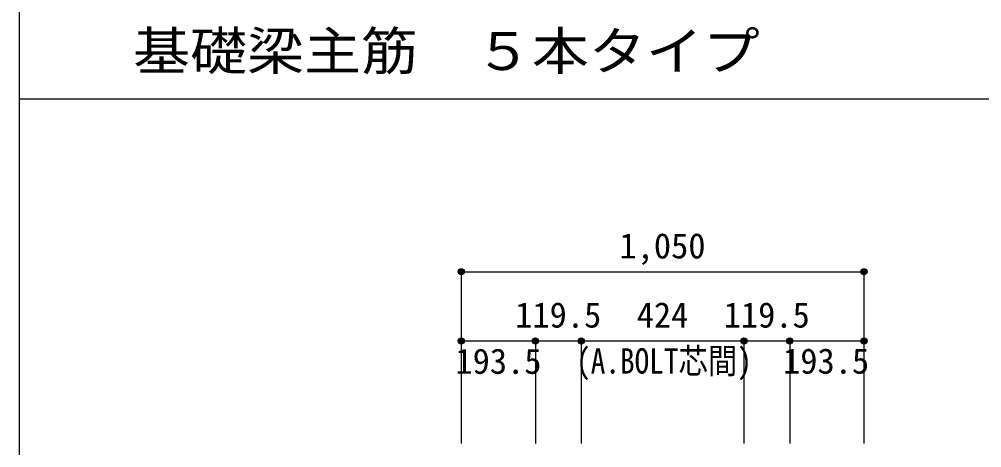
# Model space of a CAD drawing. Units: millimetres at full size, sheet at 1:30. Extents: x -5973 to 5954, y -4195 to 4201.
# Drawn here: x -5973 to -3464, y -1131 to -15 of the extents above; entities that cross this region are included whole.
import ezdxf
from ezdxf.enums import TextEntityAlignment as Align

# ---------------------------------------------------------------- set-up
doc = ezdxf.new("R2010")
doc.units = ezdxf.units.MM
doc.header["$LTSCALE"] = 30
doc.header["$PDMODE"] = 32
doc.header["$PDSIZE"] = 15
for name, color, linetype in [('0-7', 4, 'Continuous'), ('0-D', 4, 'Continuous'), ('6-7_文字', 7, 'Continuous'), ('F-0_枠', 6, 'Continuous')]:
    doc.layers.add(name, color=color, linetype=linetype)
doc.styles.add('ＭＳ ゴシック', font='')
doc.styles.get('ＭＳ ゴシック').set_extended_font_data('MS Gothic')

msp = doc.modelspace()

# ---------------------------------------------------------------- linework, layer by layer
at = {"layer": '0-D'}
for p, q in [((-4820.8, -672.85), (-4820.8, -852.85)), ((-4820.8, -672.85), (-3770.8, -672.85)), ((-4820.8, -672.85), (-3770.8, -672.85)), ((-3770.8, -672.85), (-3770.8, -852.85)), ((-4820.8, -852.85), (-4820.8, -1119.89)), ((-4820.8, -852.85), (-4820.8, -1119.89)), ((-4820.8, -852.85), (-4627.3, -852.85)), ((-4627.3, -852.85), (-4627.3, -1119.89)), ((-4627.3, -852.85), (-4507.8, -852.85)), ((-4507.8, -852.85), (-4507.8, -1119.89)), ((-4507.8, -852.85), (-4083.8, -852.85)), ((-4083.8, -852.85), (-4083.8, -1119.89)), ((-4083.8, -852.85), (-3964.3, -852.85)), ((-3964.3, -852.85), (-3964.3, -1119.89)), ((-3964.3, -852.85), (-3770.8, -852.85)), ((-3770.8, -852.85), (-3770.8, -1119.89))]:
    msp.add_line(p, q, dxfattribs=at)
for centre, radius in [((-4820.8, -672.85), 8), ((-4820.8, -672.85), 7.2), ((-4820.8, -672.85), 6.4), ((-4820.8, -672.85), 5.6), ((-4820.8, -672.85), 4.8), ((-4820.8, -672.85), 4), ((-4820.8, -672.85), 3.2), ((-4820.8, -672.85), 2.4), ((-4820.8, -672.85), 1.6), ((-4820.8, -672.85), 0.8), ((-3770.8, -672.85), 8), ((-3770.8, -672.85), 7.2), ((-3770.8, -672.85), 6.4), ((-3770.8, -672.85), 5.6), ((-3770.8, -672.85), 4.8), ((-3770.8, -672.85), 4), ((-3770.8, -672.85), 3.2), ((-3770.8, -672.85), 2.4), ((-3770.8, -672.85), 1.6), ((-3770.8, -672.85), 0.8), ((-4820.8, -852.85), 8), ((-4820.8, -852.85), 7.2), ((-4820.8, -852.85), 6.4), ((-4820.8, -852.85), 5.6), ((-4820.8, -852.85), 4.8), ((-4820.8, -852.85), 4), ((-4820.8, -852.85), 3.2), ((-4820.8, -852.85), 2.4), ((-4820.8, -852.85), 1.6), ((-4820.8, -852.85), 0.8), ((-4627.3, -852.85), 8), ((-4627.3, -852.85), 7.2), ((-4627.3, -852.85), 6.4), ((-4627.3, -852.85), 5.6), ((-4627.3, -852.85), 4.8), ((-4627.3, -852.85), 4), ((-4627.3, -852.85), 3.2), ((-4627.3, -852.85), 2.4), ((-4627.3, -852.85), 1.6), ((-4627.3, -852.85), 0.8), ((-4507.8, -852.85), 8), ((-4507.8, -852.85), 7.2), ((-4507.8, -852.85), 6.4), ((-4507.8, -852.85), 5.6), ((-4507.8, -852.85), 4.8), ((-4507.8, -852.85), 4), ((-4507.8, -852.85), 3.2), ((-4507.8, -852.85), 2.4), ((-4507.8, -852.85), 1.6), ((-4507.8, -852.85), 0.8), ((-4083.8, -852.85), 8), ((-4083.8, -852.85), 7.2), ((-4083.8, -852.85), 6.4), ((-4083.8, -852.85), 5.6), ((-4083.8, -852.85), 4.8), ((-4083.8, -852.85), 4), ((-4083.8, -852.85), 3.2), ((-4083.8, -852.85), 2.4), ((-4083.8, -852.85), 1.6), ((-4083.8, -852.85), 0.8), ((-3964.3, -852.85), 8), ((-3964.3, -852.85), 7.2), ((-3964.3, -852.85), 6.4), ((-3964.3, -852.85), 5.6), ((-3964.3, -852.85), 4.8), ((-3964.3, -852.85), 4), ((-3964.3, -852.85), 3.2), ((-3964.3, -852.85), 2.4), ((-3964.3, -852.85), 1.6), ((-3964.3, -852.85), 0.8), ((-3770.8, -852.85), 8), ((-3770.8, -852.85), 7.2), ((-3770.8, -852.85), 6.4), ((-3770.8, -852.85), 5.6), ((-3770.8, -852.85), 4.8), ((-3770.8, -852.85), 4), ((-3770.8, -852.85), 3.2), ((-3770.8, -852.85), 2.4), ((-3770.8, -852.85), 1.6), ((-3770.8, -852.85), 0.8)]:
    msp.add_circle(centre, radius, dxfattribs=at)
at = {"layer": '0-D', "color": 7}
for p in [(-4820.8, -672.85), (-4820.8, -672.85), (-3770.8, -672.85), (-4820.8, -852.85), (-4820.8, -852.85), (-4627.3, -852.85), (-4627.3, -852.85), (-4507.8, -852.85), (-4507.8, -852.85), (-4083.8, -852.85), (-4083.8, -852.85), (-3964.3, -852.85), (-3964.3, -852.85), (-3770.8, -852.85), (-3770.8, -852.85)]:
    msp.add_point(p, dxfattribs=at)
at = {"layer": 'F-0_枠'}
msp.add_line((-5972.88, 4201.15), (-5972.88, -4195.24), dxfattribs=at)
at = {"layer": 'F-0_枠', "color": 2}
msp.add_line((-5972.88, -222.05), (3723.6, -222.05), dxfattribs=at)

# ---------------------------------------------------------------- texts
at = {"layer": '0-7', "style": 'ＭＳ ゴシック', "width": 0.85}
msp.add_text('(A.BOLT芯間)', height=65.98, dxfattribs=at).set_placement((-4521.31, -957.62), align=Align.BOTTOM_LEFT)
at = {"layer": '0-D', "style": 'ＭＳ ゴシック'}
for s, p in [('1,050', (-4408.3, -657.85)), ('119.5', (-4680.05, -837.85)), ('424', (-4363.3, -837.85)), ('119.5', (-4136.55, -837.85)), ('193.5', (-4835.86, -958.26)), ('193.5', (-3981.7, -957.91))]:
    msp.add_text(s, height=65.98, dxfattribs=at).set_placement(p, align=Align.BOTTOM_LEFT)
at = {"layer": '6-7_文字', "color": 2, "style": 'ＭＳ ゴシック', "width": 1.1}
msp.add_text('\u3000\u3000基礎梁主筋\u3000５本タイプ', height=98.97, dxfattribs=at).set_placement((-5972.88, -177.05), align=Align.BOTTOM_LEFT)

doc.saveas('drawing.dxf')
